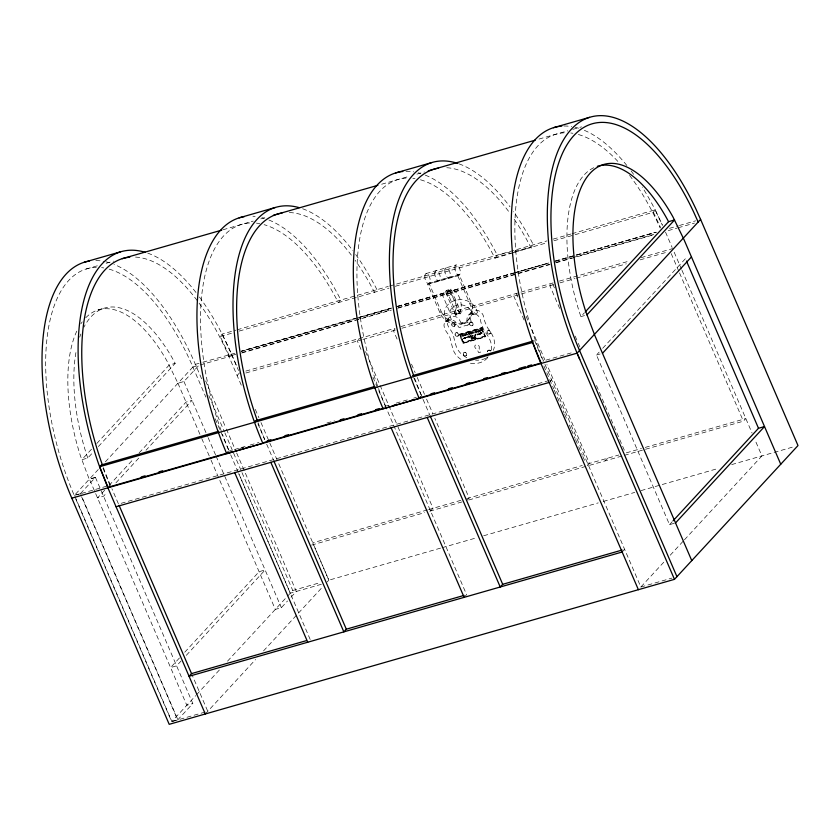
<?xml version="1.0" encoding="UTF-8"?>
<svg xmlns="http://www.w3.org/2000/svg" width="840" height="840" viewBox="0 0 840 840"><rect width="100%" height="100%" fill="white"/><g stroke="black" fill="none" stroke-linecap="round" stroke-linejoin="round"><path stroke-width="0.63" stroke-dasharray="4.2 3.15" d="M466.798 357.651A22.46 19.226 42.7 0 1 461.57 354.144A16.328 13.976 42.7 0 1 455.711 344.652L454.02 338.3A16.747 14.333 42.7 0 0 450.209 329.438A13.703 11.729 42.7 0 1 447.08 322.182A7.602 6.5 42.7 0 1 449.127 317.635L449.957 317.058A7.602 6.5 42.7 0 1 456.236 316.932A5.103 4.368 42.7 0 1 459.333 319.746A17.136 14.669 42.7 0 1 460.394 321.678L461.832 323.883L462.861 324.156A30.713 26.282 42.7 0 1 470.536 321.951L471.198 321.373A13.629 11.665 42.7 0 1 470.075 315.525A7.277 6.226 42.7 0 1 476.185 310.139A7.277 6.226 42.7 0 1 483.483 316.218A26.271 22.481 42.7 0 0 485.782 323.831A18.28 15.645 42.7 0 0 489.678 330.572A27.395 23.447 42.7 0 1 494.046 339.528A19.204 16.433 42.7 0 1 493.353 350.301M477.015 334.016C476.637 335.758 479.168 334.667 477.046 333.889M235.809 354.302L229.509 356.108L220.3 336.504L222.075 334.12L235.924 330.151M202.839 362.208L234.938 353.241M420.473 179.781A169.04 77.574 74 0 1 490.35 249.48L494.981 258.163L497.238 255.108L509.712 252.242M553.938 240.765L653.394 212.216L655.158 209.843A175.98 80.755 74 0 0 642.232 187.078M455.007 310.737L456.057 308.963C456.866 303.86 454.514 297.045 451.259 294.788L450.513 294.578L451.531 294.179L450.566 295.092M458.766 313.834A2.436 2.058 39 0 0 457.086 310.139A2.436 2.058 39 0 0 454.808 312.889A2.436 2.058 39 0 0 458.766 313.834C465.518 306.705 457.433 284.172 446.922 291.869M461.003 359.405A22.46 19.226 42.7 0 1 458.483 357.483A16.328 13.976 42.7 0 1 452.624 348.002L450.933 341.639A16.747 14.333 42.7 0 0 447.111 332.776A13.703 11.729 42.7 0 1 443.993 325.521A7.602 6.5 42.7 0 1 446.03 320.985L446.87 320.397A7.602 6.5 42.7 0 1 453.149 320.281A5.103 4.368 42.7 0 1 456.246 323.085A17.136 14.669 42.7 0 1 457.306 325.028L458.829 327.306L459.774 327.506A30.713 26.282 42.7 0 1 467.45 325.3L468.111 324.723A13.629 11.665 42.7 0 1 466.988 318.875A7.277 6.226 42.7 0 1 473.099 313.478A7.277 6.226 42.7 0 1 480.396 319.568A26.271 22.481 42.7 0 0 482.695 327.18A18.28 15.645 42.7 0 0 486.591 333.921A27.395 23.447 42.7 0 1 490.959 342.867A19.204 16.433 42.7 0 1 490.969 351.645M91.476 449.232L81.764 459.753L87.78 458.02L93.083 452.288M96.779 443.499L169.176 365.085L175.192 363.353L173.628 360.433A126.41 58.013 74 0 0 83.885 327.212M98.374 446.555L175.192 363.353M96.296 267.382A169.04 77.574 74 0 0 74.277 495.495L98.27 469.518M105.347 461.853L195.374 364.35L201.59 362.565M80.462 493.584L95.434 477.382L192.833 703.542L177.691 719.933L80.294 493.773L74.277 495.495M85.764 317.741A126.41 58.013 74 0 1 167.612 362.156L177.944 383.229L183.95 381.507L198.912 365.306L192.896 367.028A169.04 77.574 74 0 0 108.108 268.853M104.612 490.287L97.535 497.952L103.551 496.23L107.09 492.387M109.043 485.489L133.823 458.651M139.136 452.897L186.049 402.087L192.066 400.355L146.034 450.209M241.259 385.161L228.984 356.675L231.462 353.997L222.075 334.12M115.941 482.8L138.957 457.874M239.537 372.887L237.101 375.522L239.621 374.798M347.77 322.539L348.296 321.972M359.016 339.255L357.368 341.04L362.04 351.887M427.739 284.403L428.967 283.07L459.05 274.439L471.219 302.705A17.608 15.068 42.7 0 1 462.945 322.728L461.706 324.062A17.608 15.068 42.7 0 1 439.908 312.68L427.739 284.403L457.81 275.772L459.05 274.439M395.105 328.902L393.456 330.687L398.129 341.534M445.358 291.617L446.492 290.399L450.996 289.096L461.139 312.659L460.016 313.887L455.501 315.179L445.358 291.617L449.862 290.325L450.996 289.096M439.908 312.68L441.147 311.336L428.967 283.07M445.326 321.699L448.413 318.35M455.501 315.179L456.635 313.95L461.139 312.659M461.706 324.062A17.608 15.068 42.7 0 0 469.98 304.048L471.219 302.705M454.65 326.046A1.911 1.638 42.7 0 0 453.789 323.001A1.911 1.638 42.7 0 0 451.637 324.849A1.911 1.638 42.7 0 0 454.65 326.046L454.797 325.878A1.911 1.638 42.7 0 0 453.947 322.833A1.911 1.638 42.7 0 0 451.794 324.681A1.911 1.638 42.7 0 0 454.797 325.878M514.773 252.242L530.87 247.422L533.337 244.755A175.98 80.755 74 0 0 513.524 211.659M468.836 314.885L471.923 311.535M468.321 319.809L469.56 318.465M459.197 334.435L482.044 327.631L485.562 336.872L463.029 343.34L459.197 334.435L482.044 327.631M467.933 325.059L471.198 321.373M458.042 335.947A1.911 1.638 42.7 0 0 457.191 332.913A1.911 1.638 42.7 0 0 455.028 334.761A1.911 1.638 42.7 0 0 458.042 335.947L458.189 335.78A1.911 1.638 42.7 0 0 457.338 332.745A1.911 1.638 42.7 0 0 455.185 334.593A1.911 1.638 42.7 0 0 458.189 335.78M460.068 334.887L481.709 328.43L484.701 336.409L463.355 342.542L460.068 334.887L481.709 328.43M472.594 325.416A1.911 1.638 42.7 0 0 471.744 322.371A1.911 1.638 42.7 0 0 469.581 324.219A1.911 1.638 42.7 0 0 472.594 325.416L472.742 325.248A1.911 1.638 42.7 0 0 471.891 322.203A1.911 1.638 42.7 0 0 469.739 324.051A1.911 1.638 42.7 0 0 472.742 325.248M463.355 342.542L460.373 334.551M463.029 343.34L485.877 336.536M179.434 657.982L170.583 667.569L176.6 665.847L181.02 661.049M184.748 652.228L259.098 571.704L265.115 569.972L185.451 656.26M466.211 355.604A1.911 1.638 42.7 0 0 465.36 352.558A1.911 1.638 42.7 0 0 463.207 354.406A1.911 1.638 42.7 0 0 466.211 355.604L466.368 355.435A1.911 1.638 42.7 0 0 465.518 352.391A1.911 1.638 42.7 0 0 463.355 354.239A1.911 1.638 42.7 0 0 466.368 355.435M489.983 333.732A1.911 1.638 42.7 0 0 489.132 330.687A1.911 1.638 42.7 0 0 486.969 332.535A1.911 1.638 42.7 0 0 489.983 333.732L490.14 333.564A1.911 1.638 42.7 0 0 489.29 330.519A1.911 1.638 42.7 0 0 487.127 332.377A1.911 1.638 42.7 0 0 490.14 333.564M74.97 496.514L171.853 721.466L195.667 695.678M196.549 694.722L219.566 669.795M227.535 661.164L286.776 596.999M287.658 596.053L292.772 590.51L320.145 582.655M211.092 460.226L275.331 609.399L281.348 607.667L287.511 600.999M291.029 597.188L296.31 591.465L235.694 450.713M205.296 713.979L255.57 659.526M263.54 650.905L321.962 587.622M327.201 581.952L328.86 580.157L278.082 462.263M593.764 167.716A126.756 58.17 74 0 0 579.726 313.183L580.892 316.617L584.441 312.784M430.563 510.983L433.031 508.316L397.215 425.145M549.958 381.581L551.607 379.796M674.331 523.268L669.522 524.643L596.463 355.026L599.141 352.139M602.7 348.285L685.45 258.657L687.855 257.975M466.651 500.63L469.119 497.952L434.858 418.404M464.132 597.345L466.61 594.668L385.917 407.327M605.031 460.887L607.509 458.209M622.146 552.006L624.624 549.328L622.104 550.053M624.33 455.354L743.379 421.187L745.815 418.551L642.684 448.151M669.522 524.643L672.189 521.756M544.981 364.413L640.857 587.024L664.892 560.994M670.226 555.208L683.582 540.75M684.474 539.784L761.912 455.921L755.16 440.244M475.745 334.394C475.325 338.751 473.991 331.517 476.343 335.465L475.629 334.299M494.981 258.163L513.544 252.609M481.625 332.976L481.058 332.903L481.667 333.06M86.216 269L98.658 265.43M106.134 263.288L113.6 261.146M223.031 229.751L253.239 221.078M260.799 218.904L267.089 217.098M381.654 184.222L409.353 176.274M416.913 174.111L424.463 171.938M539.028 139.062L567.84 130.798M572.817 129.37L581.532 126.871M98.165 309.918L104.181 308.196M426.038 273.578L456.12 264.957M237.174 329.784L388.258 286.43M389.519 286.072L546.882 240.912M553.182 239.106L570.812 234.045M572.061 233.688L655.158 209.843L662.476 225.236M220.3 336.504L232.89 332.881M239.19 331.076L389.004 288.089M395.304 286.282L511.13 253.04M512.389 252.683L547.638 242.571M428.999 283.721L459.081 275.09M391.293 308.112L241.479 351.099L391.451 308.112M397.582 306.306L513.408 273.074M514.668 272.706L548.667 262.952M554.957 261.146L655.673 232.239M397.751 306.306L548.783 262.973M555.072 261.166L655.704 232.281M669.49 228.333L678.195 225.834M679.445 225.477L695.625 220.826M241.227 351.435L355.793 318.56M357.053 318.192L391.052 308.438M397.341 306.631L513.167 273.399M514.427 273.031L549.675 262.92M555.975 261.114L656.691 232.208M242.099 352.495L355.415 319.977M356.664 319.62L391.923 309.498M398.213 307.692L549.287 264.338M555.587 262.531L571.956 257.838M573.216 257.481L653.783 234.36M200.161 364.949L235.284 354.869M241.573 353.062L391.398 310.065M397.688 308.259L550.022 264.548M556.322 262.741L654.518 234.559M668.294 230.612L677.009 228.113M678.258 227.756L694.428 223.115M245.837 371.081L394.685 328.367M400.827 326.603L553.119 282.901M559.409 281.096L628.593 261.24M641.183 257.628L672.63 248.609M245.91 372.992L361.62 339.791M362.88 339.433L395.577 330.046M401.867 328.241L520.023 294.336M521.262 293.979L553.644 284.687M559.913 282.891L574.949 278.576M576.208 278.208L626.336 263.823M640.111 259.875L666.435 252.326M466.452 334.572C464.877 334.53 466.862 333.344 466.914 335.244C465.465 331.391 465.507 337.05 466.515 334.709M467.586 334.278C467.009 333.848 466.053 333.701 467.649 334.425M469.056 333.732L468.5 333.889L469.119 333.879M481.352 330.278L480.806 330.435L481.415 330.414M485.006 336.074L463.512 342.374L460.215 334.719L481.562 328.598L484.848 336.242M580.892 316.617L584.504 315.578M95.434 477.382L89.418 479.105L186.816 705.264L192.833 703.542M95.245 477.572L89.239 479.304L80.619 456.382A126.41 58.013 74 0 1 77.311 330.046M74.456 495.317L79.264 493.931M81.543 493.416L106.607 486.224M227.451 451.542L245.081 446.481M250.121 445.043L258.93 442.512M326.918 423.003L334.467 420.83M384.825 406.382L391.125 404.576M396.155 403.127L408.744 399.514M413.784 398.076L416.304 397.352M545.948 360.15L573.321 352.296M239.757 448.476L244.797 447.027M596.463 355.026L600.075 353.997M549.098 380.51L118.524 504.074L111.898 488.691M427.35 509.943L312.732 542.829L328.818 580.199L440.874 548.037M428.61 509.576L461.36 500.178M466.715 498.645L582.278 465.486M587.317 464.037L618.786 455.007M626.336 452.844L641.424 448.507M311.556 545.107L424.746 512.631M429.776 511.182L462.483 501.795M468.762 500L585.732 466.431M621.873 456.057L586.992 466.074L589.46 463.397L546.893 364.56M442.134 547.68L476.123 537.925M483.672 535.763L598.238 502.887M603.278 501.438L634.756 492.408M641.046 490.602L717.843 468.562M731.693 464.583L794.262 446.628M321.373 584.273L290.294 593.187L239.012 474.096M171.853 721.466L177.87 719.744L80.986 494.792M172.883 721.308L207.764 711.302L192.045 674.783M640.857 587.024L671.969 578.088M514.7 251.097L530.922 247.37M470.873 337.04L470.096 335.591M470.148 335.307C472.92 340.809 470.747 332.272 471.009 336.998M531.269 248.178L526.438 239.127A169.04 77.574 74 0 0 513.576 218.316M451.3 319.263C443.562 303.912 467.607 298.505 472.563 314.36M446.555 321.562C435.509 298.872 471.377 290.598 477.445 312.365M655.158 209.843L662.298 225.036M653.394 212.216L660.524 227.419M665.522 232.113L672.115 247.422M674.184 252.221L681.45 269.094M681.975 270.302L752.052 433.02M671.234 253.649L679.014 271.73M679.539 272.937L743.379 421.187M554.432 287.91L552.363 283.091L549.885 285.768L559.755 308.669M575.2 336.126L577.794 342.153M578.308 343.35L579.873 346.973M596.484 385.539L625.548 453.033M517.829 297.056L516.274 293.444L513.797 296.121L524.181 320.229M526.134 316.344L544.824 359.741M543.911 366.03L553.77 388.931M554.284 390.138L556.889 396.165M557.403 397.362L564.154 413.038M564.669 414.246L567.263 420.263M569.341 425.093L570.896 428.705M571.421 429.912L575.053 438.344M575.568 439.551L578.162 445.578M578.687 446.786L582.32 455.217M582.834 456.425L585.438 462.452M481.73 327.968L485.562 336.872M481.404 328.766L484.701 336.409M457.81 275.772L469.98 304.048M449.862 290.325L460.016 313.887M446.492 290.399L456.635 313.95M459.501 334.1L463.334 343.004M441.851 293.654L449.967 312.501M411.506 364.161L415.139 372.603M417.218 377.423L424.483 394.296M426.552 399.116L432.789 413.584M413.7 377.685L422.531 398.181M423.045 399.389L429.796 415.055M365.547 351.624L379.565 384.163M380.09 385.371L396.701 423.938M372.939 377.202L385.403 406.13M199.458 297.056A176.085 80.808 74 0 1 231.462 353.997L237.153 367.227M255.287 409.332L258.92 417.753M260.988 422.562L269.283 441.819M269.798 443.016L277.568 461.066M231.42 354.039L238.529 370.524M257.87 423.738L264.621 439.404M266.69 444.224L273.441 459.89M205.643 380.94L225.855 427.854M226.37 429.062L235.179 449.516M201.59 378.788L195.374 364.35A176.085 80.808 74 0 0 114.009 264.39M208.834 395.63L224.385 431.718M224.9 432.925L241.479 471.419M241.994 472.626L292.772 590.51M192.896 367.028L205.853 397.11M215.177 418.761L228.648 450.041M230.716 454.85L238.487 472.889M238.76 473.624L310.223 639.545M183.95 381.507L207.606 436.443M208.121 437.651L215.554 454.892M216.069 456.099L281.348 607.667M177.933 383.24L201.243 437.367M201.768 438.575L210.567 459.029M75.831 499.107L171.675 721.654M534.67 340.589L543.175 361.41M103.005 468.342L110.082 485.688M87.78 458.02L86.625 454.65A126.41 58.013 74 0 1 76.44 349.661M101.588 267.635A169.04 77.574 74 0 1 103.74 267.928M543.459 360.864A169.04 77.574 74 0 1 565.477 132.752M570.759 132.993A169.04 77.574 74 0 1 572.912 133.287M578.393 134.516A169.04 77.574 74 0 1 619.248 162.907M629.601 175.382A169.04 77.574 74 0 1 660.167 228.039M110.365 485.142A169.04 77.574 74 0 1 103.236 467.197M135.544 257.093A169.04 77.574 74 0 1 228.984 356.675M563.945 126.021A175.98 80.755 74 0 1 571.694 126.588M575.096 127.26A175.98 80.755 74 0 1 578.54 128.195M584.367 130.337A175.98 80.755 74 0 1 627.417 166.194M631.113 170.94A175.98 80.755 74 0 1 633.938 174.783M95.834 260.547A176.085 80.808 74 0 1 104.758 261.545M105.903 261.797A176.085 80.808 74 0 1 109.347 262.731M147.767 253.145A176.085 80.808 74 0 1 196.613 293.276M80.913 323.768A126.41 58.013 74 0 1 82.236 321.899M79.716 337.144A126.41 58.013 74 0 1 80.829 334.058M462.945 322.728A17.608 15.068 42.7 0 1 441.147 311.336M459.039 163.874A175.98 80.755 74 0 1 509.995 206.797M406.024 171.286A175.98 80.755 74 0 1 413.774 171.853M418.32 172.809A175.98 80.755 74 0 1 420.63 173.471M425.281 175.119A175.98 80.755 74 0 1 497.238 255.108M385.539 406.13A169.04 77.574 74 0 1 378.399 388.195M377.57 385.896A169.04 77.574 74 0 1 407.558 178.017M412.85 178.259A169.04 77.574 74 0 1 415.002 178.553M421.628 395.776A169.04 77.574 74 0 1 414.498 377.832M446.806 167.727A169.04 77.574 74 0 1 510.111 213.434M302.642 208.761A175.98 80.755 74 0 1 352.894 250.73M355.719 254.572A175.98 80.755 74 0 1 376.94 289.632L374.472 292.299L370.052 284.004A169.04 77.574 74 0 0 355.173 260.316M252.914 216.237A175.98 80.755 74 0 1 255.14 216.426M261.933 217.686A175.98 80.755 74 0 1 264.233 218.347M268.884 219.996A175.98 80.755 74 0 1 340.851 299.985L338.383 302.663L333.963 294.357A169.04 77.574 74 0 0 264.086 224.658M228.679 449.915A169.04 77.574 74 0 1 222.432 434.217M221.183 430.784A169.04 77.574 74 0 1 251.16 222.894M256.452 223.146A169.04 77.574 74 0 1 259.697 223.629M264.768 439.551A169.04 77.574 74 0 1 258.101 422.709M289.349 212.552A169.04 77.574 74 0 1 351.382 255.171M488.103 356.79A22.46 19.226 42.7 0 1 486.57 357.798M485.762 358.229A22.46 19.226 42.7 0 1 475.577 360.161M487.683 357.693A22.46 19.226 42.7 0 1 469.518 363.069M487.431 351.781A1.911 1.638 42.7 0 1 490.949 351.803M487.589 351.614A1.911 1.638 42.7 0 1 491.106 351.635M473.34 335.79L472.059 336.346L473.088 335.685L471.65 334.929L471.755 335.506L472.983 335.034A1.176 1.008 42.7 0 1 473.33 335.685L473.34 335.79M478.957 334.383C477.414 333.69 478.769 333.994 478.957 334.383M472.5 338.835L471.954 339.392L471.293 338.856A1.691 1.439 42.7 0 1 471.062 338.216L471.492 337.586L472.259 338.111A1.732 1.48 42.7 0 1 472.479 338.667L472.5 338.835M472.28 338.94C470.935 339.938 471.44 335.811 472.28 338.94M480.774 332.546L480.585 332.388C482.822 333.291 482.37 334.068 480.774 332.546M464.3 335.37C465.644 337.176 464.121 332.661 464.31 335.318M472.868 332.913C474.317 334.572 472.616 330.309 472.909 332.798M477.498 331.58C478.884 333.396 477.298 328.86 477.519 331.527M474.411 335.822L474.789 336.389L474.411 335.822M472.437 337.512C473.592 340.158 474.306 338.121 472.479 337.407M473.739 337.134C474.285 340.358 476.07 336.609 473.739 337.134M474.989 338.237L474.327 338.016L474.989 338.237M466.399 337.155C466.536 337.985 468.195 337.428 466.389 337.197M464.058 337.985C464.394 338.699 462.808 339.066 464.058 337.985M465.056 337.481L465.308 338.635C465.077 336.893 467.618 338.173 465.056 337.481M472.637 337.449L473.025 337.995L472.637 337.449M473.928 337.071L474.317 337.617L473.981 336.987M462.861 335.149C463.302 337.522 464.678 334.236 462.861 335.149M476.07 331.359C476.49 333.711 477.897 330.498 476.07 331.359M479.504 330.372C479.955 332.766 481.257 329.448 479.504 330.372M462 335.097C460.226 337.418 464.006 336.63 462 335.097M467.607 336.808C467.985 339.465 469.518 336.01 467.649 336.735M479.913 333.27L480.627 334.152L479.955 333.207M464.205 338.719L463.575 338.478L464.205 338.719M471.733 336.567L471.104 336.315L471.733 336.567M475.65 336.777C477.12 339.644 473.75 337.428 475.65 336.777M464.09 335.748C462.074 337.47 463.05 332.808 464.09 335.748M477.288 331.957C475.282 333.68 476.249 329.018 477.288 331.957M480.721 330.971C478.685 332.693 479.714 328.031 480.721 330.971M479.714 333.322C480.207 335.937 481.845 332.209 479.714 333.322M468.122 335.853L469.581 337.407L468.122 335.853M480.784 352.023L478.706 352.695L476.889 349.062A2.415 2.069 42.7 0 1 474.842 346.07A2.415 2.069 42.7 0 1 477.855 344.935A2.415 2.069 42.7 0 1 479.042 348.254L480.784 352.023M465.161 334.183L465.759 335.57L465.161 334.183M468.951 333.102L468.216 333.312L468.867 333.291L468.815 334.698L469.55 334.488L468.951 333.102M470.148 332.756L469.151 333.039L470.169 334.31L470.148 332.756M470.82 332.556L470.768 334.142L471.944 333.795L470.82 332.556M472.364 332.125L471.366 332.409L472.385 333.68L472.364 332.125M474.296 331.569C475.619 336.2 475.818 328.661 475.219 332.588L474.296 331.569M478.81 330.267L478.674 331.873L479.409 331.653L478.81 330.267M481.226 329.574L480.48 329.794L481.824 330.96L481.226 329.574M471.314 333.322L470.831 332.756L471.314 333.322M478.79 332.756L479.829 334.467L478.79 332.756M464.352 337.544L465.14 338.678L464.352 337.544M469.445 336.084L470.232 337.218L469.445 336.084M446.492 293.486A2.436 2.111 46.7 0 0 450.145 295.459A2.436 2.111 46.7 0 0 449.568 291.501A2.436 2.111 46.7 0 0 446.492 293.486M424.841 275.572A5.282 2.425 74 0 0 428.348 283.742A5.282 2.425 74 0 0 429.377 276.644A5.282 2.425 74 0 0 424.841 275.572M454.913 266.942A5.282 2.425 74 0 0 458.43 275.111A5.282 2.425 74 0 0 459.449 268.012A5.282 2.425 74 0 0 454.913 266.942M444.885 269.819A5.282 2.425 74 0 0 448.403 277.988A5.282 2.425 74 0 0 449.421 270.889A5.282 2.425 74 0 0 444.885 269.819M434.868 272.695A5.282 2.425 74 0 0 438.375 280.865A5.282 2.425 74 0 0 439.404 273.767A5.282 2.425 74 0 0 434.868 272.695M473.519 314.475A2.635 0.672 -21.6 0 0 477.445 312.554A2.635 0.672 -21.6 0 0 474.044 313.058A2.635 0.672 -21.6 0 0 473.519 314.475M447.457 321.573A2.635 0.578 -25.5 0 0 451.3 319.431A2.635 0.578 -25.5 0 0 448.024 320.229A2.635 0.578 -25.5 0 0 447.457 321.573"/><path stroke-width="1.26" d="M402.801 171.486A175.98 80.755 74 0 0 383.103 408.765L419.192 398.412L420.819 396.648M306.474 640.626L191.531 673.606L189.063 676.284L622.146 552.006M585.323 311.829L668.556 221.686L674.573 219.954L586.908 314.895M700.602 219.398L798 445.557L674.478 579.337L169.208 724.332L71.809 498.173L577.111 353.147L700.602 219.398L696.045 209.276A175.98 80.755 74 0 0 569.279 131.586A175.98 80.755 74 0 0 577.111 353.147L579.736 359.373M464.1 595.392L346.311 629.192L343.844 631.869L270.827 462.336M602.48 353.304L691.467 256.935M622.104 550.053L502.698 584.315L500.231 586.992L427.214 417.459M673.082 520.789L758.499 428.284L764.516 426.552L675.528 522.921M205.296 713.979L107.898 487.82L99.603 466.746L101.588 464.877L218.673 431.277M84.242 262.248L120.33 251.885M239.138 217.854L275.237 207.501M395.535 172.977L431.624 162.614M553.455 127.712L589.544 117.348M122.304 258.647L221.771 230.108M273.389 215.292L377.885 185.304M428.243 170.856L535.248 140.154M255.181 420.798L374.787 386.474M412.556 375.637L533.41 340.956M227.588 452.959L107.982 487.284L99.603 466.746L532.686 342.468L541.075 363.006L417.69 398.412M141.288 476.91L145.058 475.829M158.907 471.86L162.687 470.768M267.183 440.79L270.963 439.698M284.812 435.729L288.582 434.647M340.2 419.832L343.98 418.751M357.83 414.771L361.61 413.69M375.459 409.721L379.229 408.629M430.846 393.824L434.627 392.742M448.476 388.762L452.256 387.681M466.095 383.702L469.875 382.62M483.725 378.651L487.505 377.559M501.354 373.59L505.124 372.508M518.973 368.529L525.273 366.723M527.793 365.999L531.562 364.917M230.108 452.235L232.628 451.511M247.727 447.185L250.247 446.46M262.836 442.848L383.702 408.167M393.771 405.269L396.291 404.555M411.401 400.218L413.921 399.494M116.046 506.751L549.139 382.463M668.556 221.686L666.96 218.704A126.756 58.17 74 0 0 597.324 166.32M698.166 222.043L693.788 212.31A169.04 77.574 74 0 0 572.019 137.686A169.04 77.574 74 0 0 579.548 350.501L676.946 576.66M780.749 464.247L683.875 239.327L672.976 216.972A126.756 58.17 74 0 0 590.163 173.208A126.756 58.17 74 0 0 585.743 311.462L594.899 335.685L691.761 560.616M686.48 261.062L758.499 428.284M577.08 353.178L674.478 579.337M638.389 589.701L540.981 363.542A175.98 80.755 74 0 1 558.6 126.504M430.206 415.979L502.698 584.315M391.125 427.812L464.132 597.345M273.808 460.856L346.311 629.192M234.738 472.689L307.744 642.222M119.039 505.271L191.531 673.606M102.396 464.909A169.04 77.574 74 0 1 129.801 257.177M559.65 126.347A175.98 80.755 74 0 1 561.782 126.126M71.809 498.173A176.085 80.808 74 0 1 89.397 261.041M99.603 466.746A176.085 80.808 74 0 1 145.446 252.378M419.192 398.412A175.98 80.755 74 0 1 392.07 225.509A175.98 80.755 74 0 1 457.874 163.475M413.658 375.543A169.04 77.574 74 0 1 438.522 168.126M299.166 207.648A175.98 80.755 74 0 0 235.4 272.139A175.98 80.755 74 0 0 262.805 443.289L226.716 453.642A175.98 80.755 74 0 1 244.293 216.647M257.271 420.42A169.04 77.574 74 0 1 282.125 213.003"/></g></svg>
